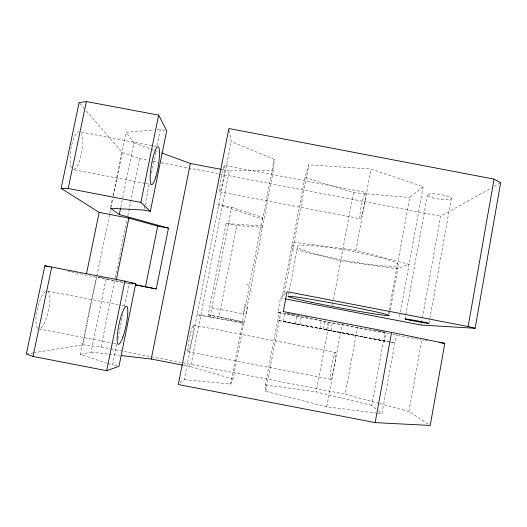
<?xml version="1.0" encoding="UTF-8"?>
<svg xmlns="http://www.w3.org/2000/svg" width="527" height="527" viewBox="0 0 527 527"><rect width="100%" height="100%" fill="white"/><g stroke="black" fill="none" stroke-linecap="round" stroke-linejoin="round"><path stroke-width="0.4" stroke-dasharray="2.63 1.98" d="M262.611 225.951L226.096 223.507L208.165 314.817L244.264 322.135L273.348 170.452L274.198 159.378L231.221 141.539L229.179 130.057M262.644 219.087L262.65 217.427L231.676 207.256L218.751 204.779L262.644 219.087L274.198 159.378M421.073 325.04L421.363 323.426M421.508 322.623L440.631 216.208L491.362 187.981M428.155 424.097L408.919 411.508L421.778 339.862L424.156 340.225M428.958 323.394L451.343 198.415M377.912 413.293L381.963 413.807L396.403 334.276M399.585 316.734L400.316 312.702M400.461 311.898L423.188 186.67L370.988 169.029L308.875 164.839L304.955 177.487L282.288 296.26L280.509 297.979L277.729 312.616L389.591 333.901M405.013 318.94L405.592 315.719M405.737 314.915L427.483 194.812M375.949 408.866L371.733 405.415L385 332.682M388.511 313.433L388.946 311.035M389.097 310.238L409.657 197.5L423.188 186.67M370.204 338.347L384.578 341.022L386.12 332.544M389.506 313.98L390.092 310.772M390.237 309.975L398.419 265.101A51.251 5.171 10.3 0 0 325.363 246.998A51.251 5.171 10.3 0 0 320.409 255.2A51.251 5.171 10.3 0 0 398.419 265.101M379.018 403.379L345.178 394.183L357.405 327.939M371.733 405.415L316.22 391.871L329.237 322.208M304.955 177.487L353.446 192.651L333.472 299.534M330.877 330.831L332.577 321.701M377.101 413.194L326.799 406.824L342.28 323.512M355.89 250.299L294.106 242.288L291.411 248.467L340.706 260.872L396.673 268.711L409.084 264.389L355.89 250.299L370.988 169.029M319.909 328.407L321.365 320.653M323.222 329.039L324.665 321.305M326.7 329.704L328.143 321.99M332.418 305.173L333.327 300.344M295.555 323.749L297.05 315.844M299.791 324.797L301.477 315.884M326.799 406.824L265.667 391.33L265.371 384.862L279.218 312.313L282.676 311.688M265.667 391.33L280.799 312.017M282.288 296.26L284.145 294.474L308.875 164.839M305.436 325.877L283.394 321.516L284.988 313.143M288.493 294.764L297.689 246.471M211.92 307.939L243.151 313.954L244.936 304.738L243.632 303.921M180.096 383.076L184.259 379.651L197.072 314.665L242.229 322.873L262.65 217.427M184.259 379.651L230.714 384.012L242.572 322.748L197.072 314.665L231.221 141.539M230.714 384.012L232.987 379.078L243.981 322.241M246.392 314.23L247.874 306.569L248.533 306.977M244.264 322.135L218.982 316.898L236.834 225.563L262.604 227.341M232.987 379.078L190.675 366.654L229.219 170.913L273.348 170.452M210.108 317.175L231.676 207.256M116.829 365.896L112.508 365.059L116.737 344.23M117.877 338.624L122.751 314.586M124.379 306.576L129.26 282.538M144.299 208.448L144.793 206.031M144.951 205.227L149.536 182.665M151.499 173.001L155.748 152.053M157.059 145.61L160.327 129.49L165.103 130.406M107.152 363.287L80.381 354.414L96.375 276.622M110.604 207.454L112.416 198.653M113.074 195.451L126.078 132.211L153.805 130.011M33.603 352.807L82.752 344.79L110.868 208.073M111.032 207.269L113.18 196.815M113.345 196.011L122.277 152.586L84.439 108.76M80.381 354.414L91.079 352.122L106.079 278.895L97.87 276.971M120.755 207.249L122.574 198.396M122.738 197.585L133.957 142.824L126.078 132.211M82.752 344.79L101.032 347.016L115.005 278.579M115.169 277.775L127.172 219.001M127.83 215.78L139.497 158.614L122.277 152.586M284.145 294.474L287.07 291.701M494.221 186.387L500.65 182.81M242.229 322.873L242.572 322.748M277.729 312.616L279.218 312.313M26.35 353.992L32.799 352.938M157.066 129.754L160.327 129.49M243.151 313.954L243.948 314.02M353.446 192.651L409.657 197.5M91.079 352.122L119.53 355.389M283.394 321.516L353.242 334.856M265.371 384.862L316.22 391.871M424.946 340.343L427.331 340.706M100.387 277.34L101.994 277.63M392.806 334.493L420.968 339.711M81.323 132.139L153.001 145.841M153.805 145.992L157.836 146.763M224.654 165.425A13.445 1.179 -79.7 0 1 221.827 186.097A13.445 1.179 -79.7 0 1 220.075 184.331A13.445 1.179 -79.7 0 1 224.654 165.425L365.461 192.342M364.967 337.352L324.843 329.638M390.02 342.148L277.689 320.337L389.973 342.056M390.817 342.3L394.802 343.064L390.777 342.227M222.084 169.549L229.219 170.913M139.497 158.614L148.383 160.313M153.225 161.236L158.067 162.164M161.295 162.784L218.619 173.745M219.423 173.903L440.631 216.208M219.759 191.835L360.172 218.718M145.09 183.376L73.207 169.615A19.196 5.527 -81.2 0 0 80.848 156.15A19.196 5.527 -81.2 0 0 81.356 134.135M145.9 183.534L151.552 184.615M226.096 223.507L236.834 225.563M280.509 297.979L284.554 298.756M208.165 314.817L218.982 316.898M47.865 291.141L120.795 305.199M121.599 305.35L124.807 305.97M193.304 325.087L335.488 352.497A13.616 1.456 -79.8 0 1 332.972 373.162A13.616 1.456 -79.8 0 1 330.62 371.983A13.616 1.456 -79.8 0 1 335.488 352.497M187.889 351.7L330.706 379.269M39.196 328.947L112.594 343.117M113.397 343.275L118.239 344.21M101.032 347.016L109.926 348.736M110.729 348.894L345.178 394.183M183.429 365.251L190.675 366.654M364.124 336.977L384.578 341.022M106.079 278.895L122.804 282.241M125.993 282.88L132.363 284.152M123.226 282.413L86.191 275.226L71.086 271.774M124.016 282.571L132.758 284.317M67.911 271.043L70.295 271.589M379.802 403.596L408.919 411.508M107.916 363.538L112.508 365.059M133.957 142.824L154.049 150.182M154.826 150.465L158.686 151.881M378.353 410.843L381.963 413.807M79.643 103.206L83.905 108.14M247.466 284.112L248.507 286.326M250.832 291.286L251.353 292.393M47.759 291.233A19.407 5.672 -77.2 0 1 48.965 308.848A19.407 5.672 -77.2 0 1 40.77 328.169M37.727 328.347A19.407 5.672 -77.2 0 1 37.167 309.79A19.407 5.672 -77.2 0 1 45.447 291.471M71.376 167.645A19.196 5.527 -81.2 0 1 71.441 146.374A19.196 5.527 -81.2 0 1 78.905 131.678M385.421 332.471A51.521 0.461 10.8 0 1 338.057 323.789A51.521 0.461 10.8 0 1 286.793 313.624M286.266 313.506A51.521 0.461 10.8 0 1 285.634 313.203M287.149 313.433A51.521 0.461 10.8 0 1 289.54 313.828M290.272 313.954A51.521 0.461 10.8 0 1 292.781 314.395M293.526 314.527A51.521 0.461 10.8 0 1 296.826 315.12M297.577 315.258A51.521 0.461 10.8 0 1 299.955 315.686M304.685 316.556A51.521 0.461 10.8 0 1 307.109 317.004M376.337 330.376A51.521 0.461 10.8 0 1 378.663 330.851M380.046 331.14A51.521 0.461 10.8 0 1 382.273 331.608M382.898 331.746A51.521 0.461 10.8 0 1 384.875 332.181M190.043 346.384A13.597 1.212 -78.6 0 0 193.442 325.172A13.597 1.212 -78.6 0 0 188.455 343.676A13.597 1.212 -78.6 0 0 190.043 346.384M362.484 213.132A13.465 1.416 -78.4 0 0 365.639 192.388A13.465 1.416 -78.4 0 0 360.409 211.057A13.465 1.416 -78.4 0 0 362.484 213.132M432.153 197.605A12.081 2.365 8.4 0 0 451.25 198.712A12.081 2.365 8.4 0 0 434.762 193.87A12.081 2.365 8.4 0 0 432.153 197.605"/><path stroke-width="0.79" d="M468.128 326.536L494.076 179.121L228.902 128.522L178.31 384.545L375.171 422.614L430.216 425.447L444.788 343.373L391.581 332.399L283.302 311.576L287.07 291.701L468.128 326.536L475.13 328.275L500.65 182.81L494.076 179.121M375.171 422.614L391.581 332.399M121.157 355.58L151.236 359.032L190.372 163.482L161.776 153.008M145.465 286.853L157.718 226.083L128.904 218.119L99.155 212.414L61.112 188.356L79.109 102.587L86.369 101.553L158.634 115.117L166.697 130.709L150.379 211.287L143.976 210.062L110.439 208.257L119.273 214.502L168.462 228.145L156.255 288.934L135.933 284.949M116.401 279.369L128.904 218.119M106.658 370.685L124.886 281.062L44.861 265.766L26.35 353.992L33.023 356.443L106.658 370.685L118.99 366.318L135.702 283.776L124.886 281.062M150.379 211.287L140.88 202.434L158.634 115.117M119.273 214.502L120.591 208.06M86.52 273.618L99.155 212.414M33.023 356.443L51.745 266.985M61.112 188.356L68.174 188.495L86.369 101.553M475.13 328.275L421.073 325.04L285.357 298.908M439.235 342.524L444.788 343.373M190.372 163.482L221.294 169.398M68.174 188.495L140.88 202.434M157.718 226.083L168.462 228.145M131.678 282.999L135.702 283.776M151.236 359.032L182.625 365.099M135.551 284.791L156.255 288.934M44.861 265.766L49.63 266.86M122.896 337.036A19.413 3.557 -78 0 0 126.842 306.47A19.413 3.557 -78 0 0 117.633 332.339A19.413 3.557 -78 0 0 122.896 337.036M155.854 176.802A19.203 3.465 -80.4 0 0 158.278 146.855A19.203 3.465 -80.4 0 0 150.36 173.442A19.203 3.465 -80.4 0 0 155.854 176.802M410.006 320.205A12.193 0.375 10.5 0 0 428.906 323.44A12.193 0.375 10.5 0 0 412.015 319.915A12.193 0.375 10.5 0 0 410.006 320.205M311.516 302.254A51.448 1.653 10.7 0 0 389.216 315.581A51.448 1.653 10.7 0 0 315.39 300.074A51.448 1.653 10.7 0 0 311.516 302.254"/></g></svg>
